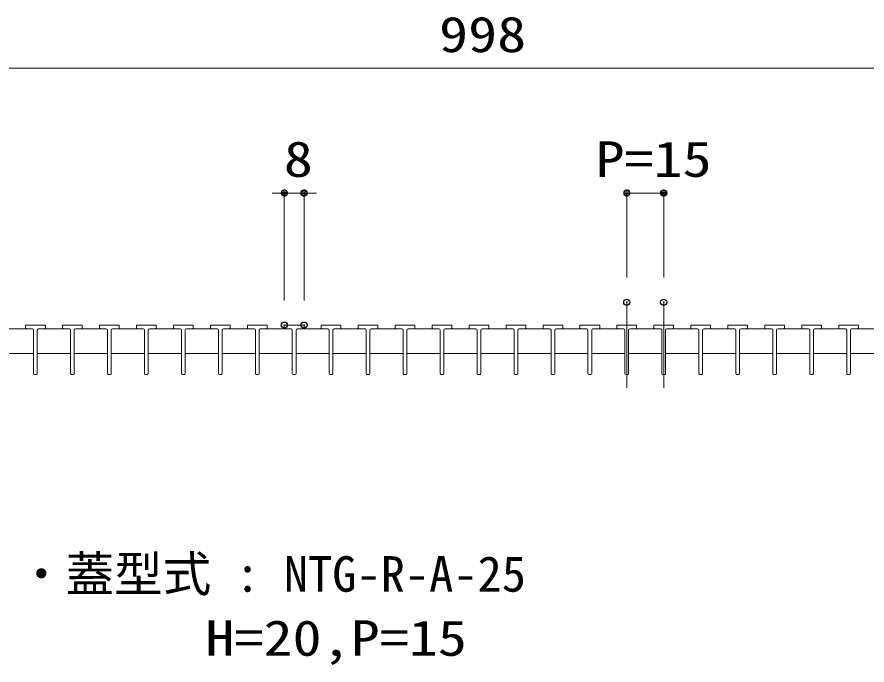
# Model space of a CAD drawing. Units: millimetres on the paper. Extents: x -216 to 216, y -153 to 153.
# Drawn here: x -74.2 to -5.2, y -80.8 to -28.2 of the extents above; entities that cross this region are included whole.
import ezdxf
from ezdxf.enums import TextEntityAlignment as Align

# ---------------------------------------------------------------- set-up
doc = ezdxf.new("R2010")
doc.units = ezdxf.units.MM
doc.header["$PDMODE"] = 32
doc.header["$PDSIZE"] = 0.5
doc.linetypes.add('CHAIN2', pattern=[12, 9, -1, 1, -1])
doc.layers.add('0-1_文字', color=7, linetype='Continuous')
doc.layers.add('0-4_Defpoints', color=7, linetype='Continuous')
for name, color, linetype, lineweight in [('0-2_寸法', 4, 'Continuous', 9), ('0-3_0', 7, 'Continuous', 9), ('0-5_中心線', 4, 'CHAIN2', 9), ('0-6_蓋', 3, 'Continuous', 9)]:
    doc.layers.add(name, color=color, linetype=linetype, lineweight=lineweight)
doc.styles.add('ＭＳ ゴシック', font='')
doc.styles.get('ＭＳ ゴシック').set_extended_font_data('MS Gothic')

# ---------------------------------------------------------------- blocks, each defined once
blk = doc.blocks.new('_Dot')
at = {"layer": '0-3_0'}
for p, q in [((-0.5, 0), (-1, 0)), ((0.489, 0.1), (-0.489, 0.1)), ((0.399, 0.3), (-0.399, 0.3)), ((0.458, -0.199), (-0.458, -0.199)), ((0.3, -0.399), (-0.3, -0.399))]:
    blk.add_line(p, q, dxfattribs=at)
for points in [[(0.5, 0), (0.496, 0.063), (0.484, 0.124), (0.465, 0.184), (0.438, 0.241), (0.405, 0.294), (0.364, 0.342), (0.319, 0.385), (0.268, 0.422), (0.213, 0.452), (0.155, 0.476), (0.094, 0.491), (0.031, 0.499), (-0.031, 0.499), (-0.094, 0.491), (-0.155, 0.476), (-0.213, 0.452), (-0.268, 0.422), (-0.319, 0.385), (-0.364, 0.342), (-0.405, 0.294), (-0.438, 0.241), (-0.465, 0.184), (-0.484, 0.124), (-0.496, 0.063), (-0.5, 0), (0, 0)], [(-0.5, 0), (-0.496, -0.063), (-0.484, -0.124), (-0.465, -0.184), (-0.438, -0.241), (-0.405, -0.294), (-0.364, -0.342), (-0.319, -0.385), (-0.268, -0.422), (-0.213, -0.452), (-0.155, -0.476), (-0.094, -0.491), (-0.031, -0.499), (0.031, -0.499), (0.094, -0.491), (0.155, -0.476), (0.213, -0.452), (0.268, -0.422), (0.319, -0.385), (0.364, -0.342), (0.405, -0.294), (0.438, -0.241), (0.465, -0.184), (0.484, -0.124), (0.496, -0.063), (0.5, 0), (0, 0)]]:
    blk.add_lwpolyline(points, close=True, dxfattribs=at)

msp = doc.modelspace()

# ---------------------------------------------------------------- linework, layer by layer
at = {"layer": '0-2_寸法'}
for p, q in [((-135.95, -32.366), (62.65, -32.366)), ((-52.95, -42.487), (-53.45, -42.487)), ((-52.45, -51.208), (-52.45, -42.487)), ((-52.45, -42.487), (-50.85, -42.487)), ((-50.85, -51.208), (-50.85, -42.487)), ((-50.35, -42.487), (-49.85, -42.487)), ((-24.65, -49.348), (-24.65, -42.487)), ((-24.15, -42.487), (-22.15, -42.487)), ((-21.65, -49.348), (-21.65, -42.487))]:
    msp.add_line(p, q, dxfattribs=at)
at = {"layer": '0-4_Defpoints'}
for p in [(-50.85, -42.487), (-21.65, -42.487), (-24.65, -51.348), (-21.65, -51.348), (-52.45, -53.208), (-50.85, -53.208)]:
    msp.add_point(p, dxfattribs=at)
at = {"layer": '0-5_中心線'}
for p, q in [((-24.65, -51.348), (-24.65, -58.302)), ((-21.65, -51.348), (-21.65, -58.302))]:
    msp.add_line(p, q, dxfattribs=at)
at = {"layer": '0-6_蓋'}
for p, q in [((-75.4, -53.508), (-72.9, -53.508)), ((-73.45, -53.208), (-71.85, -53.208)), ((-73.45, -53.448), (-73.45, -53.208)), ((-72.9, -53.508), (-73.39, -53.508)), ((-72.8, -57.148), (-72.8, -53.608)), ((-72.5, -57.148), (-72.5, -53.608)), ((-72.4, -53.508), (-71.91, -53.508)), ((-72.4, -53.508), (-69.9, -53.508)), ((-71.85, -53.448), (-71.85, -53.208)), ((-70.45, -53.208), (-68.85, -53.208)), ((-70.45, -53.448), (-70.45, -53.208)), ((-69.9, -53.508), (-70.39, -53.508)), ((-69.8, -57.148), (-69.8, -53.608)), ((-69.5, -57.148), (-69.5, -53.608)), ((-69.4, -53.508), (-68.91, -53.508)), ((-69.4, -53.508), (-66.9, -53.508)), ((-68.85, -53.448), (-68.85, -53.208)), ((-67.45, -53.208), (-65.85, -53.208)), ((-67.45, -53.448), (-67.45, -53.208)), ((-66.9, -53.508), (-67.39, -53.508)), ((-66.8, -57.148), (-66.8, -53.608)), ((-66.5, -57.148), (-66.5, -53.608)), ((-66.4, -53.508), (-65.91, -53.508)), ((-66.4, -53.508), (-63.9, -53.508)), ((-65.85, -53.448), (-65.85, -53.208)), ((-64.45, -53.208), (-62.85, -53.208)), ((-64.45, -53.448), (-64.45, -53.208)), ((-63.9, -53.508), (-64.39, -53.508)), ((-63.8, -57.148), (-63.8, -53.608)), ((-63.5, -57.148), (-63.5, -53.608)), ((-63.4, -53.508), (-62.91, -53.508)), ((-63.4, -53.508), (-60.9, -53.508)), ((-62.85, -53.448), (-62.85, -53.208)), ((-61.45, -53.208), (-59.85, -53.208)), ((-61.45, -53.448), (-61.45, -53.208)), ((-60.9, -53.508), (-61.39, -53.508)), ((-60.8, -57.148), (-60.8, -53.608)), ((-60.5, -57.148), (-60.5, -53.608)), ((-60.4, -53.508), (-59.91, -53.508)), ((-60.4, -53.508), (-57.9, -53.508)), ((-59.85, -53.448), (-59.85, -53.208)), ((-58.45, -53.208), (-56.85, -53.208)), ((-58.45, -53.448), (-58.45, -53.208)), ((-57.9, -53.508), (-58.39, -53.508)), ((-57.8, -57.148), (-57.8, -53.608)), ((-57.5, -57.148), (-57.5, -53.608)), ((-57.4, -53.508), (-56.91, -53.508)), ((-57.4, -53.508), (-54.9, -53.508)), ((-56.85, -53.448), (-56.85, -53.208)), ((-55.45, -53.208), (-53.85, -53.208)), ((-55.45, -53.448), (-55.45, -53.208)), ((-54.9, -53.508), (-55.39, -53.508)), ((-54.8, -57.148), (-54.8, -53.608)), ((-54.5, -57.148), (-54.5, -53.608)), ((-54.4, -53.508), (-53.91, -53.508)), ((-54.4, -53.508), (-51.9, -53.508)), ((-53.85, -53.448), (-53.85, -53.208)), ((-52.45, -53.208), (-50.85, -53.208)), ((-52.45, -53.448), (-52.45, -53.208)), ((-51.9, -53.508), (-52.39, -53.508)), ((-51.8, -57.148), (-51.8, -53.608)), ((-51.5, -57.148), (-51.5, -53.608)), ((-51.4, -53.508), (-50.91, -53.508)), ((-51.4, -53.508), (-48.9, -53.508)), ((-50.85, -53.448), (-50.85, -53.208)), ((-49.45, -53.208), (-47.85, -53.208)), ((-49.45, -53.448), (-49.45, -53.208)), ((-48.9, -53.508), (-49.39, -53.508)), ((-48.8, -57.148), (-48.8, -53.608)), ((-48.5, -57.148), (-48.5, -53.608)), ((-48.4, -53.508), (-47.91, -53.508)), ((-48.4, -53.508), (-45.9, -53.508)), ((-47.85, -53.448), (-47.85, -53.208)), ((-46.45, -53.208), (-44.85, -53.208)), ((-46.45, -53.448), (-46.45, -53.208)), ((-45.9, -53.508), (-46.39, -53.508)), ((-45.8, -57.148), (-45.8, -53.608)), ((-45.5, -57.148), (-45.5, -53.608)), ((-45.4, -53.508), (-44.91, -53.508)), ((-45.4, -53.508), (-42.9, -53.508)), ((-44.85, -53.448), (-44.85, -53.208)), ((-43.45, -53.208), (-41.85, -53.208)), ((-43.45, -53.448), (-43.45, -53.208)), ((-42.9, -53.508), (-43.39, -53.508)), ((-42.8, -57.148), (-42.8, -53.608)), ((-42.5, -57.148), (-42.5, -53.608)), ((-42.4, -53.508), (-41.91, -53.508)), ((-42.4, -53.508), (-39.9, -53.508)), ((-41.85, -53.448), (-41.85, -53.208)), ((-40.45, -53.208), (-38.85, -53.208)), ((-40.45, -53.448), (-40.45, -53.208)), ((-39.9, -53.508), (-40.39, -53.508)), ((-39.8, -57.148), (-39.8, -53.608)), ((-39.5, -57.148), (-39.5, -53.608)), ((-39.4, -53.508), (-38.91, -53.508)), ((-39.4, -53.508), (-36.9, -53.508)), ((-38.85, -53.448), (-38.85, -53.208)), ((-37.45, -53.208), (-35.85, -53.208)), ((-37.45, -53.448), (-37.45, -53.208)), ((-36.9, -53.508), (-37.39, -53.508)), ((-36.8, -57.148), (-36.8, -53.608)), ((-36.5, -57.148), (-36.5, -53.608)), ((-36.4, -53.508), (-35.91, -53.508)), ((-36.4, -53.508), (-33.9, -53.508)), ((-35.85, -53.448), (-35.85, -53.208)), ((-34.45, -53.208), (-32.85, -53.208)), ((-34.45, -53.448), (-34.45, -53.208)), ((-33.9, -53.508), (-34.39, -53.508)), ((-33.8, -57.148), (-33.8, -53.608)), ((-33.5, -57.148), (-33.5, -53.608)), ((-33.4, -53.508), (-32.91, -53.508)), ((-33.4, -53.508), (-30.9, -53.508)), ((-32.85, -53.448), (-32.85, -53.208)), ((-31.45, -53.208), (-29.85, -53.208)), ((-31.45, -53.448), (-31.45, -53.208)), ((-30.9, -53.508), (-31.39, -53.508)), ((-30.8, -57.148), (-30.8, -53.608)), ((-30.5, -57.148), (-30.5, -53.608)), ((-30.4, -53.508), (-29.91, -53.508)), ((-30.4, -53.508), (-27.9, -53.508)), ((-29.85, -53.448), (-29.85, -53.208)), ((-28.45, -53.208), (-26.85, -53.208)), ((-28.45, -53.448), (-28.45, -53.208)), ((-27.9, -53.508), (-28.39, -53.508)), ((-27.8, -57.148), (-27.8, -53.608)), ((-27.5, -57.148), (-27.5, -53.608)), ((-27.4, -53.508), (-26.91, -53.508)), ((-27.4, -53.508), (-24.9, -53.508)), ((-26.85, -53.448), (-26.85, -53.208)), ((-25.45, -53.208), (-23.85, -53.208)), ((-25.45, -53.448), (-25.45, -53.208)), ((-24.9, -53.508), (-25.39, -53.508)), ((-24.8, -57.148), (-24.8, -53.608)), ((-24.5, -57.148), (-24.5, -53.608)), ((-24.4, -53.508), (-23.91, -53.508)), ((-24.4, -53.508), (-21.9, -53.508)), ((-23.85, -53.448), (-23.85, -53.208)), ((-22.45, -53.208), (-20.85, -53.208)), ((-22.45, -53.448), (-22.45, -53.208)), ((-21.9, -53.508), (-22.39, -53.508)), ((-21.8, -57.148), (-21.8, -53.608)), ((-21.5, -57.148), (-21.5, -53.608)), ((-21.4, -53.508), (-20.91, -53.508)), ((-21.4, -53.508), (-18.9, -53.508)), ((-20.85, -53.448), (-20.85, -53.208)), ((-19.45, -53.208), (-17.85, -53.208)), ((-19.45, -53.448), (-19.45, -53.208)), ((-18.9, -53.508), (-19.39, -53.508)), ((-18.8, -57.148), (-18.8, -53.608)), ((-18.5, -57.148), (-18.5, -53.608)), ((-18.4, -53.508), (-17.91, -53.508)), ((-18.4, -53.508), (-15.9, -53.508)), ((-17.85, -53.448), (-17.85, -53.208)), ((-16.45, -53.208), (-14.85, -53.208)), ((-16.45, -53.448), (-16.45, -53.208)), ((-15.9, -53.508), (-16.39, -53.508)), ((-15.8, -57.148), (-15.8, -53.608)), ((-15.5, -57.148), (-15.5, -53.608)), ((-15.4, -53.508), (-14.91, -53.508)), ((-15.4, -53.508), (-12.9, -53.508)), ((-14.85, -53.448), (-14.85, -53.208)), ((-13.45, -53.208), (-11.85, -53.208)), ((-13.45, -53.448), (-13.45, -53.208)), ((-12.9, -53.508), (-13.39, -53.508)), ((-12.8, -57.148), (-12.8, -53.608)), ((-12.5, -57.148), (-12.5, -53.608)), ((-12.4, -53.508), (-11.91, -53.508)), ((-12.4, -53.508), (-9.9, -53.508)), ((-11.85, -53.448), (-11.85, -53.208)), ((-10.45, -53.208), (-8.85, -53.208)), ((-10.45, -53.448), (-10.45, -53.208)), ((-9.9, -53.508), (-10.39, -53.508)), ((-9.8, -57.148), (-9.8, -53.608)), ((-9.5, -57.148), (-9.5, -53.608)), ((-9.4, -53.508), (-8.91, -53.508)), ((-9.4, -53.508), (-6.9, -53.508)), ((-8.85, -53.448), (-8.85, -53.208)), ((-7.45, -53.208), (-5.85, -53.208)), ((-7.45, -53.448), (-7.45, -53.208)), ((-6.9, -53.508), (-7.39, -53.508)), ((-6.8, -57.148), (-6.8, -53.608)), ((-6.5, -57.148), (-6.5, -53.608)), ((-6.4, -53.508), (-5.91, -53.508)), ((-6.4, -53.508), (-3.9, -53.508)), ((-5.85, -53.448), (-5.85, -53.208)), ((-75.5, -55.508), (-72.8, -55.508)), ((-72.5, -55.508), (-69.8, -55.508)), ((-69.5, -55.508), (-66.8, -55.508)), ((-66.5, -55.508), (-63.8, -55.508)), ((-63.5, -55.508), (-60.8, -55.508)), ((-60.5, -55.508), (-57.8, -55.508)), ((-57.5, -55.508), (-54.8, -55.508)), ((-54.5, -55.508), (-51.8, -55.508)), ((-51.5, -55.508), (-48.8, -55.508)), ((-48.5, -55.508), (-45.8, -55.508)), ((-45.5, -55.508), (-42.8, -55.508)), ((-42.5, -55.508), (-39.8, -55.508)), ((-39.5, -55.508), (-36.8, -55.508)), ((-36.5, -55.508), (-33.8, -55.508)), ((-33.5, -55.508), (-30.8, -55.508)), ((-30.5, -55.508), (-27.8, -55.508)), ((-27.5, -55.508), (-24.8, -55.508)), ((-24.5, -55.508), (-21.8, -55.508)), ((-21.5, -55.508), (-18.8, -55.508)), ((-18.5, -55.508), (-15.8, -55.508)), ((-15.5, -55.508), (-12.8, -55.508)), ((-12.5, -55.508), (-9.8, -55.508)), ((-9.5, -55.508), (-6.8, -55.508)), ((-6.5, -55.508), (-3.8, -55.508)), ((-72.56, -57.208), (-72.74, -57.208)), ((-69.56, -57.208), (-69.74, -57.208)), ((-66.56, -57.208), (-66.74, -57.208)), ((-63.56, -57.208), (-63.74, -57.208)), ((-60.56, -57.208), (-60.74, -57.208)), ((-57.56, -57.208), (-57.74, -57.208)), ((-54.56, -57.208), (-54.74, -57.208)), ((-51.56, -57.208), (-51.74, -57.208)), ((-48.56, -57.208), (-48.74, -57.208)), ((-45.56, -57.208), (-45.74, -57.208)), ((-42.56, -57.208), (-42.74, -57.208)), ((-39.56, -57.208), (-39.74, -57.208)), ((-36.56, -57.208), (-36.74, -57.208)), ((-33.56, -57.208), (-33.74, -57.208)), ((-30.56, -57.208), (-30.74, -57.208)), ((-27.56, -57.208), (-27.74, -57.208)), ((-24.56, -57.208), (-24.74, -57.208)), ((-21.56, -57.208), (-21.74, -57.208)), ((-18.56, -57.208), (-18.74, -57.208)), ((-15.56, -57.208), (-15.74, -57.208)), ((-12.56, -57.208), (-12.74, -57.208)), ((-9.56, -57.208), (-9.74, -57.208)), ((-6.56, -57.208), (-6.74, -57.208))]:
    msp.add_line(p, q, dxfattribs=at)
for centre, radius, start, end in [((-73.39, -53.448), 0.06, 180, 270), ((-72.9, -53.608), 0.1, 0, 90), ((-72.4, -53.608), 0.1, 90, 180), ((-71.91, -53.448), 0.06, 270, 0), ((-70.39, -53.448), 0.06, 180, 270), ((-69.9, -53.608), 0.1, 0, 90), ((-69.4, -53.608), 0.1, 90, 180), ((-68.91, -53.448), 0.06, 270, 0), ((-67.39, -53.448), 0.06, 180, 270), ((-66.9, -53.608), 0.1, 0, 90), ((-66.4, -53.608), 0.1, 90, 180), ((-65.91, -53.448), 0.06, 270, 0), ((-64.39, -53.448), 0.06, 180, 270), ((-63.9, -53.608), 0.1, 0, 90), ((-63.4, -53.608), 0.1, 90, 180), ((-62.91, -53.448), 0.06, 270, 0), ((-61.39, -53.448), 0.06, 180, 270), ((-60.9, -53.608), 0.1, 0, 90), ((-60.4, -53.608), 0.1, 90, 180), ((-59.91, -53.448), 0.06, 270, 0), ((-58.39, -53.448), 0.06, 180, 270), ((-57.9, -53.608), 0.1, 0, 90), ((-57.4, -53.608), 0.1, 90, 180), ((-56.91, -53.448), 0.06, 270, 0), ((-55.39, -53.448), 0.06, 180, 270), ((-54.9, -53.608), 0.1, 0, 90), ((-54.4, -53.608), 0.1, 90, 180), ((-53.91, -53.448), 0.06, 270, 0), ((-52.39, -53.448), 0.06, 180, 270), ((-51.9, -53.608), 0.1, 0, 90), ((-51.4, -53.608), 0.1, 90, 180), ((-50.91, -53.448), 0.06, 270, 0), ((-49.39, -53.448), 0.06, 180, 270), ((-48.9, -53.608), 0.1, 0, 90), ((-48.4, -53.608), 0.1, 90, 180), ((-47.91, -53.448), 0.06, 270, 0), ((-46.39, -53.448), 0.06, 180, 270), ((-45.9, -53.608), 0.1, 0, 90), ((-45.4, -53.608), 0.1, 90, 180), ((-44.91, -53.448), 0.06, 270, 0), ((-43.39, -53.448), 0.06, 180, 270), ((-42.9, -53.608), 0.1, 0, 90), ((-42.4, -53.608), 0.1, 90, 180), ((-41.91, -53.448), 0.06, 270, 0), ((-40.39, -53.448), 0.06, 180, 270), ((-39.9, -53.608), 0.1, 0, 90), ((-39.4, -53.608), 0.1, 90, 180), ((-38.91, -53.448), 0.06, 270, 0), ((-37.39, -53.448), 0.06, 180, 270), ((-36.9, -53.608), 0.1, 0, 90), ((-36.4, -53.608), 0.1, 90, 180), ((-35.91, -53.448), 0.06, 270, 0), ((-34.39, -53.448), 0.06, 180, 270), ((-33.9, -53.608), 0.1, 0, 90), ((-33.4, -53.608), 0.1, 90, 180), ((-32.91, -53.448), 0.06, 270, 0), ((-31.39, -53.448), 0.06, 180, 270), ((-30.9, -53.608), 0.1, 0, 90), ((-30.4, -53.608), 0.1, 90, 180), ((-29.91, -53.448), 0.06, 270, 0), ((-28.39, -53.448), 0.06, 180, 270), ((-27.9, -53.608), 0.1, 0, 90), ((-27.4, -53.608), 0.1, 90, 180), ((-26.91, -53.448), 0.06, 270, 0), ((-25.39, -53.448), 0.06, 180, 270), ((-24.9, -53.608), 0.1, 0, 90), ((-24.4, -53.608), 0.1, 90, 180), ((-23.91, -53.448), 0.06, 270, 0), ((-22.39, -53.448), 0.06, 180, 270), ((-21.9, -53.608), 0.1, 0, 90), ((-21.4, -53.608), 0.1, 90, 180), ((-20.91, -53.448), 0.06, 270, 0), ((-19.39, -53.448), 0.06, 180, 270), ((-18.9, -53.608), 0.1, 0, 90), ((-18.4, -53.608), 0.1, 90, 180), ((-17.91, -53.448), 0.06, 270, 0), ((-16.39, -53.448), 0.06, 180, 270), ((-15.9, -53.608), 0.1, 0, 90), ((-15.4, -53.608), 0.1, 90, 180), ((-14.91, -53.448), 0.06, 270, 0), ((-13.39, -53.448), 0.06, 180, 270), ((-12.9, -53.608), 0.1, 0, 90), ((-12.4, -53.608), 0.1, 90, 180), ((-11.91, -53.448), 0.06, 270, 0), ((-10.39, -53.448), 0.06, 180, 270), ((-9.9, -53.608), 0.1, 0, 90), ((-9.4, -53.608), 0.1, 90, 180), ((-8.91, -53.448), 0.06, 270, 0), ((-7.39, -53.448), 0.06, 180, 270), ((-6.9, -53.608), 0.1, 0, 90), ((-6.4, -53.608), 0.1, 90, 180), ((-5.91, -53.448), 0.06, 270, 0), ((-72.74, -57.148), 0.06, 180, 270), ((-72.56, -57.148), 0.06, 270, 0), ((-69.74, -57.148), 0.06, 180, 270), ((-69.56, -57.148), 0.06, 270, 0), ((-66.74, -57.148), 0.06, 180, 270), ((-66.56, -57.148), 0.06, 270, 0), ((-63.74, -57.148), 0.06, 180, 270), ((-63.56, -57.148), 0.06, 270, 0), ((-60.74, -57.148), 0.06, 180, 270), ((-60.56, -57.148), 0.06, 270, 0), ((-57.74, -57.148), 0.06, 180, 270), ((-57.56, -57.148), 0.06, 270, 0), ((-54.74, -57.148), 0.06, 180, 270), ((-54.56, -57.148), 0.06, 270, 0), ((-51.74, -57.148), 0.06, 180, 270), ((-51.56, -57.148), 0.06, 270, 0), ((-48.74, -57.148), 0.06, 180, 270), ((-48.56, -57.148), 0.06, 270, 0), ((-45.74, -57.148), 0.06, 180, 270), ((-45.56, -57.148), 0.06, 270, 0), ((-42.74, -57.148), 0.06, 180, 270), ((-42.56, -57.148), 0.06, 270, 0), ((-39.74, -57.148), 0.06, 180, 270), ((-39.56, -57.148), 0.06, 270, 0), ((-36.74, -57.148), 0.06, 180, 270), ((-36.56, -57.148), 0.06, 270, 0), ((-33.74, -57.148), 0.06, 180, 270), ((-33.56, -57.148), 0.06, 270, 0), ((-30.74, -57.148), 0.06, 180, 270), ((-30.56, -57.148), 0.06, 270, 0), ((-27.74, -57.148), 0.06, 180, 270), ((-27.56, -57.148), 0.06, 270, 0), ((-24.74, -57.148), 0.06, 180, 270), ((-24.56, -57.148), 0.06, 270, 0), ((-21.74, -57.148), 0.06, 180, 270), ((-21.56, -57.148), 0.06, 270, 0), ((-18.74, -57.148), 0.06, 180, 270), ((-18.56, -57.148), 0.06, 270, 0), ((-15.74, -57.148), 0.06, 180, 270), ((-15.56, -57.148), 0.06, 270, 0), ((-12.74, -57.148), 0.06, 180, 270), ((-12.56, -57.148), 0.06, 270, 0), ((-9.74, -57.148), 0.06, 180, 270), ((-9.56, -57.148), 0.06, 270, 0), ((-6.74, -57.148), 0.06, 180, 270), ((-6.56, -57.148), 0.06, 270, 0)]:
    msp.add_arc(centre, radius, start, end, dxfattribs=at)

# ---------------------------------------------------------------- block references
at = {"layer": '0-2_寸法', "xscale": 0.5, "yscale": 0.5}
for p in [(-52.45, -42.487), (-21.65, -42.487)]:
    msp.add_blockref('_Dot', p, dxfattribs=at)
at = {"layer": '0-2_寸法', "xscale": 0.5, "yscale": 0.5, "rotation": 180}
for p in [(-50.85, -42.487), (-24.65, -42.487)]:
    msp.add_blockref('_Dot', p, dxfattribs=at)

# ---------------------------------------------------------------- texts
at = {"layer": '0-1_文字', "style": 'ＭＳ ゴシック'}
msp.add_text('・蓋型式 : NTG-R-A-25', height=2.889, dxfattribs=at).set_placement((-74.145, -75.716), align=Align.BOTTOM_LEFT)
at = {"layer": '0-1_文字', "style": 'ＭＳ ゴシック', "width": 1.2}
msp.add_text('H=20,P=15', height=2.889, dxfattribs=at).set_placement((-58.856, -80.916), align=Align.BOTTOM_LEFT)
at = {"layer": '0-2_寸法', "style": 'ＭＳ ゴシック', "width": 1.2}
for s, p in [('998', (-39.89, -31.921)), ('8', (-52.49, -42.042)), ('P=15', (-27.194, -42.042))]:
    msp.add_text(s, height=2.889, dxfattribs=at).set_placement(p, align=Align.BOTTOM_LEFT)

doc.saveas('drawing.dxf')
